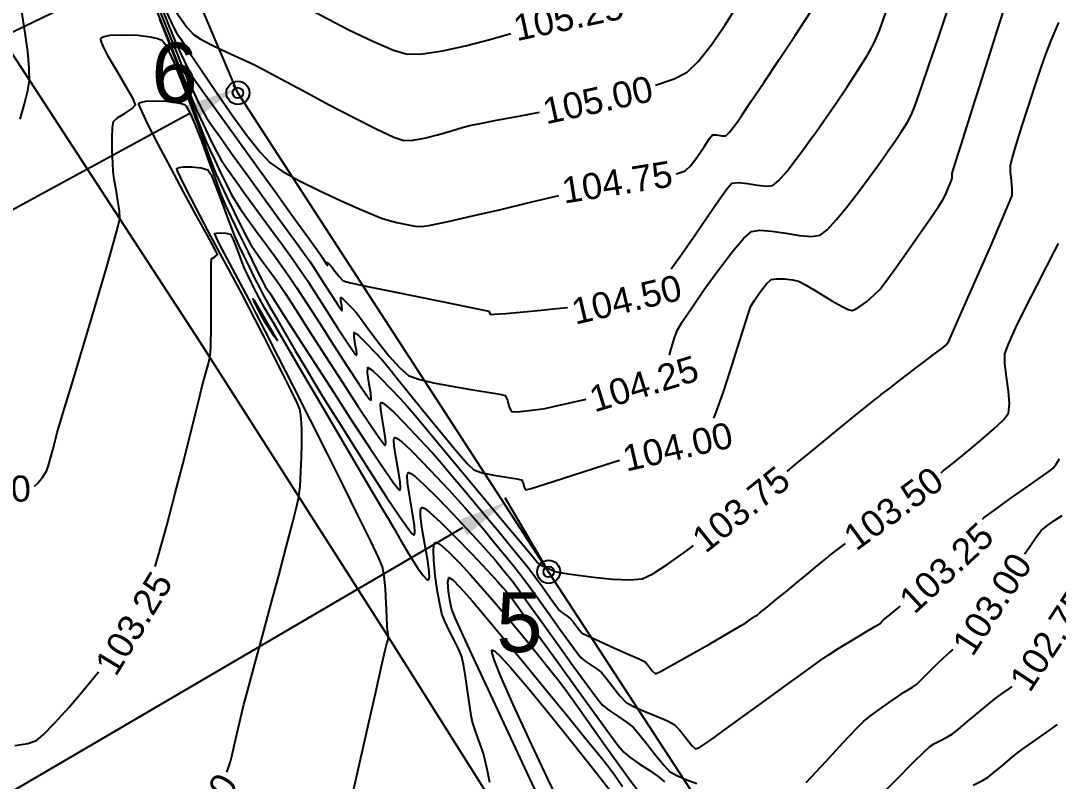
# Model space of a CAD drawing. Header units: millimetres. Extents: x 605578 to 606222, y 1311014 to 1311323.
# Drawn here: x 605677 to 605724.76, y 1311129.92 to 1311164.94 of the extents above; entities that cross this region are included whole.
import ezdxf

# ---------------------------------------------------------------- set-up
doc = ezdxf.new("R2010")
doc.units = ezdxf.units.MM
doc.header["$LTSCALE"] = 0.0254
doc.header["$MEASUREMENT"] = 0
for name, color, linetype in [('BORDE CARRETERA', 8, 'Continuous'), ('CIRCULO', 1, 'Continuous'), ('CONT-MJR', 30, 'Continuous'), ('CONT-MNR', 56, 'Continuous'), ('COTAS', 3, 'Continuous'), ('PTOS PI', 7, 'Continuous')]:
    doc.layers.add(name, color=color, linetype=linetype)
doc.styles.add('COTAS', font='arial.ttf', dxfattribs={"height": 2.8})
doc.styles.add('CURVAS DE NIVEL', font='arial.ttf', dxfattribs={"height": 1.2})
doc.styles.add('PUNTOS PI', font='arial.ttf', dxfattribs={"height": 0.08})
doc.dimstyles.new('COTAS LINDEROS', dxfattribs={"dimscale": 40, "dimtxt": 2.8, "dimasz": 0.06, "dimexe": 0.005, "dimexo": 0.005, "dimgap": 0.005, "dimtad": 2, "dimzin": 0, "dimdsep": 46, "dimtxsty": 'COTAS', "dimcen": 0.09, "dimclrd": 1, "dimclre": 1, "dimclrt": 3, "dimadec": 0, "dimazin": 0, "dimtfac": 1, "dimtofl": 0, "dimtmove": 0, "dimatfit": 3, "dimldrblk": 'ARCHTICK', "dimfxl": 1, "dimtolj": 1, "dimtzin": 0, "dimarcsym": 0})

# ---------------------------------------------------------------- blocks, each defined once
blk = doc.blocks.new('*U25')
at = {"layer": 'CONT-MJR', "elevation": 102, "flags": 128}
blk.add_lwpolyline([(605702.164, 1311128.138), (605701.251, 1311130.051), (605700.401, 1311131.858), (605699.667, 1311133.455), (605699.102, 1311134.738), (605698.807, 1311135.471), (605698.695, 1311135.813), (605698.679, 1311135.931), (605698.69, 1311135.954), (605698.718, 1311135.956), (605698.819, 1311135.899), (605699.069, 1311135.672), (605699.564, 1311135.138), (605700.386, 1311134.177), (605701.363, 1311132.986), (605702.417, 1311131.671), (605703.471, 1311130.335), (605704.449, 1311129.083)], dxfattribs=at)
blk = doc.blocks.new('*U26')
at = {"layer": 'CONT-MNR', "elevation": 102.25, "flags": 128}
blk.add_lwpolyline([(605700.777, 1311129.32), (605700.099, 1311130.772), (605699.363, 1311132.346), (605698.628, 1311133.92), (605697.95, 1311135.375), (605697.387, 1311136.59), (605696.997, 1311137.445), (605696.837, 1311137.819), (605696.763, 1311138.173), (605696.69, 1311138.651), (605696.657, 1311139.081), (605696.699, 1311139.291), (605696.888, 1311139.185), (605697.2, 1311138.875), (605697.532, 1311138.508), (605697.779, 1311138.229), (605698.03, 1311137.933), (605698.578, 1311137.274), (605699.343, 1311136.35), (605700.245, 1311135.258), (605701.201, 1311134.097), (605702.133, 1311132.962), (605702.959, 1311131.953), (605703.599, 1311131.166), (605703.971, 1311130.699), (605704.297, 1311130.257), (605704.704, 1311129.679)], dxfattribs=at)
blk = doc.blocks.new('*U27')
at = {"layer": 'CONT-MJR', "elevation": 102.5, "flags": 128}
for points in [[(605698.598, 1311129.859), (605698.488, 1311130.395), (605698.378, 1311130.866), (605698.3, 1311131.176), (605698.197, 1311131.499), (605698.047, 1311131.91), (605697.898, 1311132.32), (605697.795, 1311132.643), (605697.739, 1311132.95), (605697.66, 1311133.469), (605697.568, 1311134.1), (605697.471, 1311134.741), (605697.378, 1311135.291), (605697.298, 1311135.649), (605697.162, 1311135.985), (605696.953, 1311136.407), (605696.721, 1311136.859), (605696.516, 1311137.282), (605696.387, 1311137.619), (605696.302, 1311138.013), (605696.191, 1311138.645), (605696.083, 1311139.384), (605696.009, 1311140.096), (605695.993, 1311140.556), (605696.017, 1311140.792), (605696.053, 1311140.882), (605696.078, 1311140.904), (605696.11, 1311140.91), (605696.198, 1311140.884), (605696.385, 1311140.76), (605696.712, 1311140.47), (605697.196, 1311139.975), (605697.699, 1311139.423), (605698.153, 1311138.91), (605698.488, 1311138.534), (605698.793, 1311138.185), (605699.24, 1311137.656), (605699.777, 1311137.01), (605700.352, 1311136.31), (605700.913, 1311135.619), (605701.409, 1311135.002), (605701.787, 1311134.522), (605702.141, 1311134.045), (605702.64, 1311133.349), (605703.232, 1311132.516), (605703.864, 1311131.624), (605704.484, 1311130.754), (605705.039, 1311129.986), (605705.478, 1311129.399)], [(605720.844, 1311129.729), (605721.274, 1311129.956), (605721.535, 1311130.107), (605721.821, 1311130.328), (605722.178, 1311130.628), (605722.533, 1311130.932), (605722.813, 1311131.163), (605723.123, 1311131.387), (605723.73, 1311131.817), (605724.522, 1311132.377), (605724.732, 1311132.525)]]:
    blk.add_lwpolyline(points, dxfattribs=at)
blk = doc.blocks.new('*U28')
at = {"layer": 'CONT-MJR', "elevation": 102.5, "flags": 128}
blk.add_lwpolyline([(605688.824, 1311150.199), (605688.815, 1311150.204), (605688.774, 1311150.255), (605688.665, 1311150.412), (605688.47, 1311150.713), (605688.223, 1311151.105), (605688.074, 1311151.349), (605687.95, 1311151.589), (605687.805, 1311151.883), (605687.734, 1311152.031), (605687.706, 1311152.083), (605687.682, 1311152.131), (605687.724, 1311152.081)], close=True, dxfattribs=at)
blk = doc.blocks.new('*U29')
at = {"layer": 'CONT-MNR', "elevation": 102.75, "flags": 128}
for points in [[(605692.241, 1311129.163), (605692.628, 1311130.851), (605692.998, 1311132.486), (605693.329, 1311133.957), (605693.596, 1311135.15), (605693.776, 1311135.955), (605693.844, 1311136.26), (605693.893, 1311136.403), (605693.933, 1311136.546), (605693.908, 1311136.701), (605693.875, 1311136.864), (605693.867, 1311137.061), (605693.852, 1311137.515), (605693.825, 1311138.12), (605693.785, 1311138.77), (605693.729, 1311139.361), (605693.654, 1311139.786), (605693.484, 1311140.191), (605693.096, 1311141.007), (605692.538, 1311142.145), (605691.858, 1311143.513), (605691.101, 1311145.021), (605690.317, 1311146.576), (605689.551, 1311148.089), (605688.851, 1311149.468), (605688.264, 1311150.622), (605687.837, 1311151.46), (605687.617, 1311151.891), (605687.362, 1311152.377), (605687.008, 1311153.037), (605686.622, 1311153.757), (605686.27, 1311154.422), (605686.058, 1311154.838), (605685.961, 1311155.044), (605685.935, 1311155.117), (605685.935, 1311155.132), (605685.95, 1311155.144), (605686.016, 1311155.162), (605686.176, 1311155.173), (605686.431, 1311155.159), (605686.658, 1311155.102), (605686.783, 1311154.868), (605686.962, 1311154.405), (605687.146, 1311153.898), (605687.288, 1311153.532), (605687.431, 1311153.226), (605687.62, 1311152.835), (605687.814, 1311152.445), (605687.969, 1311152.146), (605688.164, 1311151.806), (605688.611, 1311151.037), (605689.249, 1311149.944), (605690.017, 1311148.631), (605690.852, 1311147.204), (605691.695, 1311145.767), (605692.483, 1311144.424), (605693.156, 1311143.281), (605693.652, 1311142.442), (605693.911, 1311142.011), (605694.169, 1311141.575), (605694.515, 1311140.977), (605694.898, 1311140.329), (605695.268, 1311139.74), (605695.521, 1311139.387), (605695.67, 1311139.229), (605695.743, 1311139.187), (605695.77, 1311139.188), (605695.791, 1311139.206), (605695.813, 1311139.298), (605695.805, 1311139.554), (605695.736, 1311140.059), (605695.601, 1311140.835), (605695.469, 1311141.613), (605695.407, 1311142.127), (605695.405, 1311142.393), (605695.433, 1311142.493), (605695.457, 1311142.516), (605695.488, 1311142.518), (605695.593, 1311142.47), (605695.84, 1311142.283), (605696.303, 1311141.863), (605697.016, 1311141.157), (605697.773, 1311140.371), (605698.463, 1311139.636), (605698.975, 1311139.082), (605699.198, 1311138.838), (605699.326, 1311138.689), (605699.48, 1311138.5), (605699.603, 1311138.346), (605699.791, 1311138.085), (605700.247, 1311137.446), (605700.899, 1311136.536), (605701.672, 1311135.458), (605702.492, 1311134.319), (605703.285, 1311133.223), (605703.977, 1311132.276), (605704.494, 1311131.583), (605704.763, 1311131.249), (605705.061, 1311131.004), (605705.473, 1311130.718), (605705.924, 1311130.42), (605706.339, 1311130.136), (605706.643, 1311129.896)], [(605716.454, 1311129.132), (605717.328, 1311130.009), (605718.074, 1311130.757), (605718.61, 1311131.289), (605718.854, 1311131.52), (605719.073, 1311131.655), (605719.368, 1311131.811), (605719.665, 1311131.965), (605719.889, 1311132.095), (605720.155, 1311132.304), (605720.608, 1311132.679), (605721.122, 1311133.109), (605721.57, 1311133.484), (605721.823, 1311133.693), (605722.018, 1311133.834), (605722.274, 1311134.013), (605722.525, 1311134.19), (605722.636, 1311134.274)]]:
    blk.add_lwpolyline(points, dxfattribs=at)
at = {"layer": 'CONT-MNR', "color": 2, "insert": (605724.368, 1311136.419, 102.75), "char_height": 1.2, "attachment_point": 5, "rotation": 56.6043, "style": 'CURVAS DE NIVEL'}
blk.add_mtext('{102.75}', dxfattribs=at)
blk = doc.blocks.new('*U31')
at = {"layer": 'CONT-MJR', "elevation": 103, "flags": 128}
for points in [[(605723.221, 1311140.371), (605723.264, 1311140.437), (605723.721, 1311141.117), (605723.975, 1311141.461), (605724.222, 1311141.665), (605724.567, 1311141.901), (605724.945, 1311142.147)], [(605686.484, 1311130.331), (605686.546, 1311130.508), (605686.648, 1311130.82), (605686.727, 1311131.128), (605686.838, 1311131.605), (605686.962, 1311132.152), (605687.079, 1311132.672), (605687.172, 1311133.065), (605687.273, 1311133.448), (605687.485, 1311134.233), (605687.778, 1311135.319), (605688.126, 1311136.608), (605688.5, 1311138), (605688.874, 1311139.394), (605689.219, 1311140.693), (605689.508, 1311141.795), (605689.713, 1311142.601), (605689.806, 1311143.012), (605689.857, 1311143.501), (605689.896, 1311144.157), (605689.924, 1311144.844), (605689.94, 1311145.424), (605689.944, 1311145.762), (605689.937, 1311146.045), (605689.922, 1311146.409), (605689.893, 1311146.771), (605689.847, 1311147.045), (605689.721, 1311147.336), (605689.441, 1311147.914), (605689.058, 1311148.683), (605688.622, 1311149.547), (605688.183, 1311150.41), (605687.792, 1311151.177), (605687.5, 1311151.751), (605687.202, 1311152.318), (605686.747, 1311153.168), (605686.197, 1311154.192), (605685.613, 1311155.282), (605685.058, 1311156.329), (605684.595, 1311157.225), (605684.331, 1311157.761), (605684.216, 1311158.021), (605684.187, 1311158.113), (605684.187, 1311158.133), (605684.208, 1311158.151), (605684.289, 1311158.181), (605684.492, 1311158.208), (605684.85, 1311158.211), (605685.309, 1311158.166), (605685.611, 1311158.073), (605685.759, 1311157.834), (605685.968, 1311157.341), (605686.21, 1311156.702), (605686.457, 1311156.024), (605686.68, 1311155.415), (605686.852, 1311154.983), (605687.025, 1311154.608), (605687.251, 1311154.133), (605687.506, 1311153.609), (605687.765, 1311153.088), (605688.002, 1311152.618), (605688.193, 1311152.253), (605688.409, 1311151.865), (605688.754, 1311151.264), (605689.183, 1311150.524), (605689.653, 1311149.722), (605690.119, 1311148.933), (605690.537, 1311148.233), (605690.863, 1311147.699), (605691.214, 1311147.133), (605691.757, 1311146.262), (605692.422, 1311145.204), (605693.138, 1311144.077), (605693.835, 1311143), (605694.442, 1311142.091), (605694.816, 1311141.566), (605695.008, 1311141.329), (605695.085, 1311141.26), (605695.107, 1311141.256), (605695.127, 1311141.277), (605695.145, 1311141.386), (605695.123, 1311141.688), (605695.033, 1311142.266), (605694.889, 1311143.089), (605694.804, 1311143.674), (605694.788, 1311143.985), (605694.812, 1311144.103), (605694.836, 1311144.128), (605694.863, 1311144.13), (605694.953, 1311144.089), (605695.168, 1311143.928), (605695.571, 1311143.564), (605696.198, 1311142.946), (605696.875, 1311142.247), (605697.511, 1311141.573), (605698.014, 1311141.032), (605698.292, 1311140.731), (605698.524, 1311140.468), (605698.817, 1311140.124), (605699.127, 1311139.751), (605699.412, 1311139.402), (605699.631, 1311139.127), (605699.88, 1311138.788), (605700.361, 1311138.119), (605700.997, 1311137.233), (605701.71, 1311136.239), (605702.422, 1311135.25), (605703.056, 1311134.377), (605703.534, 1311133.731), (605703.778, 1311133.423), (605704.073, 1311133.188), (605704.48, 1311132.913), (605704.889, 1311132.639), (605705.19, 1311132.407), (605705.445, 1311132.116), (605705.819, 1311131.641), (605706.235, 1311131.107), (605706.613, 1311130.641), (605706.872, 1311130.368), (605707.205, 1311130.185), (605707.671, 1311129.989), (605708.121, 1311129.805)], [(605713.164, 1311129.864), (605714.063, 1311130.829), (605714.868, 1311131.695), (605715.479, 1311132.347), (605715.799, 1311132.672), (605716.123, 1311132.927), (605716.571, 1311133.254), (605717.04, 1311133.587), (605717.429, 1311133.857), (605717.633, 1311133.996), (605717.819, 1311134.109), (605718.052, 1311134.245), (605718.233, 1311134.364), (605718.442, 1311134.564), (605718.802, 1311134.932), (605719.193, 1311135.329), (605719.491, 1311135.62), (605719.78, 1311135.86), (605719.93, 1311135.978)]]:
    blk.add_lwpolyline(points, dxfattribs=at)
at = {"layer": 'CONT-MJR', "color": 2, "char_height": 1.2, "attachment_point": 5, "style": 'CURVAS DE NIVEL'}
for insert, rotation in [((605721.724, 1311138.078, 103), 56.8914), ((605685.191, 1311127.909, 103), 57.8285)]:
    blk.add_mtext('{103.00}', dxfattribs=dict(at, insert=insert, rotation=rotation))
blk = doc.blocks.new('*U32')
at = {"layer": 'CONT-MNR', "elevation": 103.25, "flags": 128}
for points in [[(605721.274, 1311141.991), (605721.359, 1311142.062), (605721.885, 1311142.452), (605722.543, 1311142.922), (605723.235, 1311143.409), (605723.863, 1311143.848), (605724.33, 1311144.178), (605724.538, 1311144.336), (605724.672, 1311144.516), (605724.82, 1311144.757)], [(605683.182, 1311139.805), (605683.335, 1311140.323), (605683.714, 1311141.694), (605684.094, 1311143.126), (605684.455, 1311144.525), (605684.776, 1311145.798), (605685.038, 1311146.851), (605685.22, 1311147.592), (605685.304, 1311147.926), (605685.399, 1311148.271), (605685.524, 1311148.719), (605685.638, 1311149.149), (605685.703, 1311149.436), (605685.726, 1311149.67), (605685.741, 1311149.972), (605685.751, 1311150.275), (605685.757, 1311150.51), (605685.759, 1311150.845), (605685.76, 1311151.499), (605685.761, 1311152.305), (605685.764, 1311153.096), (605685.77, 1311153.706), (605685.782, 1311153.966), (605685.924, 1311154.071), (605686.053, 1311154.172), (605685.929, 1311154.419), (605685.588, 1311155.05), (605685.094, 1311155.957), (605684.51, 1311157.032), (605683.899, 1311158.167), (605683.323, 1311159.252), (605682.846, 1311160.181), (605682.578, 1311160.738), (605682.464, 1311161.011), (605682.437, 1311161.111), (605682.44, 1311161.134), (605682.463, 1311161.156), (605682.548, 1311161.194), (605682.759, 1311161.234), (605683.15, 1311161.254), (605683.713, 1311161.232), (605684.138, 1311161.179), (605684.395, 1311161.12), (605684.519, 1311161.072), (605684.565, 1311161.045), (605684.594, 1311161.017), (605684.665, 1311160.917), (605684.796, 1311160.666), (605685.008, 1311160.178), (605685.311, 1311159.399), (605685.632, 1311158.53), (605685.942, 1311157.676), (605686.213, 1311156.942), (605686.417, 1311156.433), (605686.68, 1311155.869), (605687.05, 1311155.105), (605687.459, 1311154.275), (605687.841, 1311153.51), (605688.127, 1311152.94), (605688.251, 1311152.698), (605688.354, 1311152.551), (605688.461, 1311152.406), (605688.635, 1311152.134), (605689.084, 1311151.43), (605689.74, 1311150.403), (605690.535, 1311149.162), (605691.403, 1311147.816), (605692.274, 1311146.474), (605693.081, 1311145.245), (605693.757, 1311144.238), (605694.158, 1311143.664), (605694.353, 1311143.407), (605694.426, 1311143.33), (605694.443, 1311143.323), (605694.46, 1311143.341), (605694.476, 1311143.433), (605694.457, 1311143.688), (605694.381, 1311144.173), (605694.259, 1311144.866), (605694.188, 1311145.358), (605694.175, 1311145.62), (605694.195, 1311145.719), (605694.215, 1311145.741), (605694.242, 1311145.742), (605694.329, 1311145.702), (605694.536, 1311145.544), (605694.923, 1311145.19), (605695.515, 1311144.596), (605696.142, 1311143.94), (605696.709, 1311143.331), (605697.123, 1311142.882), (605697.444, 1311142.522), (605697.857, 1311142.042), (605698.326, 1311141.486), (605698.813, 1311140.901), (605699.282, 1311140.33), (605699.696, 1311139.819), (605700.018, 1311139.413), (605700.357, 1311138.962), (605700.806, 1311138.343), (605701.312, 1311137.636), (605701.819, 1311136.926), (605702.271, 1311136.295), (605702.614, 1311135.825), (605702.792, 1311135.598), (605702.99, 1311135.441), (605703.262, 1311135.256), (605703.536, 1311135.073), (605703.737, 1311134.918), (605703.949, 1311134.664), (605704.256, 1311134.258), (605704.585, 1311133.842), (605704.862, 1311133.555), (605705.184, 1311133.378), (605705.697, 1311133.151), (605706.27, 1311132.911), (605706.773, 1311132.694), (605707.074, 1311132.535), (605707.323, 1311132.281), (605707.625, 1311131.908), (605707.9, 1311131.568), (605708.067, 1311131.412), (605708.246, 1311131.472), (605708.48, 1311131.621), (605708.666, 1311131.749), (605708.918, 1311131.93), (605709.508, 1311132.357), (605710.328, 1311132.953), (605711.274, 1311133.639), (605712.237, 1311134.338), (605713.112, 1311134.971), (605713.793, 1311135.459), (605714.172, 1311135.726), (605714.616, 1311136.008), (605715.227, 1311136.382), (605715.855, 1311136.762), (605716.349, 1311137.059), (605716.559, 1311137.187), (605716.642, 1311137.269), (605716.724, 1311137.353), (605716.937, 1311137.524), (605717.455, 1311137.941), (605717.504, 1311137.981)], [(605676.729, 1311131.568), (605677.314, 1311131.661), (605677.726, 1311131.792), (605678.034, 1311132.05), (605678.554, 1311132.589), (605679.22, 1311133.333), (605679.965, 1311134.208), (605680.578, 1311134.961)]]:
    blk.add_lwpolyline(points, dxfattribs=at)
at = {"layer": 'CONT-MNR', "color": 2, "char_height": 1.2, "attachment_point": 5, "style": 'CURVAS DE NIVEL'}
for insert, rotation in [((605719.614, 1311139.743, 103.25), 42.8586), ((605682.202, 1311137.186, 103.25), 58.6019)]:
    blk.add_mtext('{103.25}', dxfattribs=dict(at, insert=insert, rotation=rotation))
blk = doc.blocks.new('*U33')
at = {"layer": 'CONT-MJR', "elevation": 103.5, "flags": 128}
for points in [[(605719.367, 1311144.123), (605719.473, 1311144.207), (605719.929, 1311144.569), (605720.527, 1311145.051), (605721.173, 1311145.588), (605721.775, 1311146.114), (605722.24, 1311146.565), (605722.475, 1311146.873), (605722.527, 1311147.295), (605722.473, 1311147.886), (605722.376, 1311148.538), (605722.299, 1311149.146), (605722.305, 1311149.603), (605722.47, 1311150.049), (605722.818, 1311150.806), (605723.278, 1311151.745), (605723.775, 1311152.732), (605724.239, 1311153.637), (605724.594, 1311154.33), (605724.77, 1311154.679)], [(605677.634, 1311143.497), (605677.772, 1311143.621), (605678.013, 1311143.929), (605678.181, 1311144.194), (605678.26, 1311144.415), (605678.366, 1311144.789), (605678.482, 1311145.231), (605678.592, 1311145.654), (605678.677, 1311145.972), (605678.784, 1311146.33), (605679.016, 1311147.101), (605679.341, 1311148.182), (605679.728, 1311149.469), (605680.145, 1311150.862), (605680.559, 1311152.257), (605680.939, 1311153.553), (605681.253, 1311154.645), (605681.469, 1311155.433), (605681.555, 1311155.814), (605681.54, 1311156.177), (605681.472, 1311156.646), (605681.382, 1311157.153), (605681.299, 1311157.625), (605681.252, 1311157.992), (605681.23, 1311158.397), (605681.211, 1311158.948), (605681.204, 1311159.527), (605681.22, 1311160.017), (605681.269, 1311160.297), (605681.469, 1311160.483), (605681.802, 1311160.687), (605682.122, 1311160.889), (605682.285, 1311161.066), (605682.172, 1311161.348), (605681.856, 1311161.896), (605681.444, 1311162.58), (605681.041, 1311163.268), (605680.798, 1311163.734), (605680.698, 1311163.99), (605680.682, 1311164.1), (605680.693, 1311164.134), (605680.723, 1311164.165), (605680.836, 1311164.215), (605681.117, 1311164.268), (605681.636, 1311164.295), (605682.386, 1311164.266), (605682.951, 1311164.195), (605683.292, 1311164.116), (605683.458, 1311164.052), (605683.518, 1311164.016), (605683.553, 1311163.985), (605683.635, 1311163.871), (605683.789, 1311163.587), (605684.039, 1311163.033), (605684.401, 1311162.135), (605684.789, 1311161.11), (605685.172, 1311160.065), (605685.519, 1311159.108), (605685.799, 1311158.345), (605685.981, 1311157.884), (605686.193, 1311157.421), (605686.479, 1311156.817), (605686.799, 1311156.156), (605687.114, 1311155.519), (605687.384, 1311154.988), (605687.571, 1311154.646), (605687.785, 1311154.322), (605688.077, 1311153.915), (605688.398, 1311153.482), (605688.697, 1311153.079), (605688.924, 1311152.762), (605689.163, 1311152.396), (605689.638, 1311151.655), (605690.281, 1311150.652), (605691.022, 1311149.497), (605691.792, 1311148.305), (605692.522, 1311147.185), (605693.142, 1311146.252), (605693.514, 1311145.715), (605693.696, 1311145.471), (605693.763, 1311145.398), (605693.779, 1311145.391), (605693.793, 1311145.406), (605693.806, 1311145.48), (605693.791, 1311145.687), (605693.729, 1311146.081), (605693.63, 1311146.643), (605693.572, 1311147.042), (605693.562, 1311147.255), (605693.578, 1311147.335), (605693.595, 1311147.353), (605693.616, 1311147.354), (605693.687, 1311147.321), (605693.855, 1311147.193), (605694.169, 1311146.906), (605694.649, 1311146.424), (605695.158, 1311145.891), (605695.618, 1311145.397), (605695.955, 1311145.033), (605696.275, 1311144.666), (605696.814, 1311144.03), (605697.496, 1311143.218), (605698.245, 1311142.32), (605698.986, 1311141.428), (605699.644, 1311140.633), (605700.142, 1311140.026), (605700.406, 1311139.699), (605700.668, 1311139.348), (605701.013, 1311138.867), (605701.368, 1311138.37), (605701.658, 1311137.968), (605701.807, 1311137.773), (605701.95, 1311137.663), (605702.139, 1311137.538), (605702.284, 1311137.43), (605702.439, 1311137.238), (605702.658, 1311136.952), (605702.852, 1311136.741), (605703.111, 1311136.608), (605703.641, 1311136.364), (605704.307, 1311136.066), (605704.97, 1311135.77), (605705.494, 1311135.533), (605705.741, 1311135.41), (605705.894, 1311135.232), (605706.069, 1311134.997), (605706.219, 1311134.869), (605706.484, 1311134.99), (605707.085, 1311135.317), (605707.885, 1311135.769), (605708.749, 1311136.265), (605709.543, 1311136.726), (605710.132, 1311137.07), (605710.38, 1311137.216), (605710.565, 1311137.347), (605710.711, 1311137.455), (605710.805, 1311137.512), (605710.898, 1311137.57), (605711.041, 1311137.685), (605711.371, 1311137.953), (605711.79, 1311138.295), (605712.199, 1311138.629), (605712.497, 1311138.873), (605712.79, 1311139.114), (605713.186, 1311139.441), (605713.592, 1311139.778), (605713.919, 1311140.048), (605714.074, 1311140.176), (605714.217, 1311140.295), (605714.361, 1311140.411), (605714.598, 1311140.586), (605714.969, 1311140.858)]]:
    blk.add_lwpolyline(points, dxfattribs=at)
at = {"layer": 'CONT-MJR', "color": 2, "char_height": 1.2, "attachment_point": 5, "style": 'CURVAS DE NIVEL'}
for insert, rotation in [((605717.178, 1311142.477, 103.5), 36.2347), ((605674.903, 1311143.27, 103.5), 3.1249)]:
    blk.add_mtext('{103.50}', dxfattribs=dict(at, insert=insert, rotation=rotation))
blk = doc.blocks.new('*U35')
at = {"layer": 'CONT-MNR', "elevation": 103.75, "flags": 128}
for points in [[(605712.276, 1311144.184), (605712.638, 1311144.481), (605713.618, 1311145.283), (605714.591, 1311146.08), (605715.437, 1311146.774), (605716.037, 1311147.265), (605716.27, 1311147.456), (605716.364, 1311147.525), (605716.458, 1311147.593), (605716.619, 1311147.718), (605716.991, 1311148.007), (605717.455, 1311148.367), (605717.894, 1311148.707), (605718.19, 1311148.936), (605718.538, 1311149.198), (605719.001, 1311149.545), (605719.41, 1311149.851), (605719.593, 1311149.99), (605719.65, 1311150.068), (605719.704, 1311150.148), (605719.831, 1311150.432), (605720.16, 1311151.17), (605720.623, 1311152.214), (605721.154, 1311153.418), (605721.688, 1311154.635), (605722.157, 1311155.717), (605722.495, 1311156.519), (605722.636, 1311156.892), (605722.642, 1311157.19), (605722.607, 1311157.582), (605722.568, 1311157.975), (605722.566, 1311158.276), (605722.647, 1311158.596), (605722.834, 1311159.228), (605723.093, 1311160.067), (605723.392, 1311161.009), (605723.698, 1311161.948), (605723.978, 1311162.78), (605724.198, 1311163.4), (605724.442, 1311164.02), (605724.788, 1311164.854)], [(605676.962, 1311160.408), (605677.17, 1311161.115), (605677.325, 1311161.726), (605677.4, 1311162.185), (605677.39, 1311162.754), (605677.315, 1311163.526), (605677.2, 1311164.372), (605677.069, 1311165.162), (605676.948, 1311165.768)], [(605683.387, 1311165.014), (605683.829, 1311163.882), (605684.283, 1311162.687), (605684.715, 1311161.53), (605685.093, 1311160.517), (605685.38, 1311159.75), (605685.545, 1311159.334), (605685.716, 1311158.957), (605685.939, 1311158.478), (605686.191, 1311157.949), (605686.449, 1311157.424), (605686.69, 1311156.955), (605686.891, 1311156.594), (605687.11, 1311156.26), (605687.444, 1311155.788), (605687.85, 1311155.229), (605688.288, 1311154.633), (605688.718, 1311154.049), (605689.098, 1311153.527), (605689.388, 1311153.119), (605689.698, 1311152.65), (605690.182, 1311151.899), (605690.775, 1311150.974), (605691.412, 1311149.981), (605692.03, 1311149.026), (605692.562, 1311148.217), (605692.884, 1311147.745), (605693.043, 1311147.53), (605693.102, 1311147.465), (605693.116, 1311147.459), (605693.129, 1311147.475), (605693.136, 1311147.56), (605693.11, 1311147.79), (605693.039, 1311148.204), (605692.958, 1311148.71), (605692.974, 1311148.965), (605693.174, 1311148.843), (605693.556, 1311148.483), (605694.019, 1311148.007), (605694.463, 1311147.534), (605694.786, 1311147.184), (605695.093, 1311146.828), (605695.698, 1311146.108), (605696.513, 1311145.134), (605697.448, 1311144.012), (605698.414, 1311142.851), (605699.321, 1311141.76), (605700.079, 1311140.847), (605700.6, 1311140.219), (605700.794, 1311139.985), (605700.831, 1311139.941), (605700.993, 1311139.856), (605701.326, 1311139.691), (605701.607, 1311139.575), (605701.91, 1311139.518), (605702.544, 1311139.418), (605703.37, 1311139.307), (605704.248, 1311139.219), (605705.039, 1311139.186), (605705.604, 1311139.24), (605706.096, 1311139.475), (605706.811, 1311139.932), (605707.644, 1311140.52), (605707.977, 1311140.768)]]:
    blk.add_lwpolyline(points, dxfattribs=at)
at = {"layer": 'CONT-MNR', "color": 2, "insert": (605710.156, 1311142.439, 103.75), "char_height": 1.2, "attachment_point": 5, "rotation": 38.6222, "style": 'CURVAS DE NIVEL'}
blk.add_mtext('{103.75}', dxfattribs=at)
blk = doc.blocks.new('*U37')
at = {"layer": 'CONT-MJR', "elevation": 104, "flags": 128}
for points in [[(605708.912, 1311146.643), (605709.004, 1311146.869), (605709.335, 1311147.803), (605709.677, 1311148.844), (605710.003, 1311149.877), (605710.286, 1311150.789), (605710.5, 1311151.464), (605710.617, 1311151.789), (605710.797, 1311152.091), (605711.055, 1311152.475), (605711.325, 1311152.822), (605711.541, 1311153.016), (605711.795, 1311153.059), (605712.156, 1311153.047), (605712.524, 1311153.001), (605712.8, 1311152.944), (605713.129, 1311152.773), (605713.697, 1311152.432), (605714.347, 1311152.043), (605714.821, 1311151.777), (605715.098, 1311151.646), (605715.227, 1311151.605), (605715.27, 1311151.601), (605715.318, 1311151.61), (605715.431, 1311151.653), (605715.633, 1311151.772), (605715.933, 1311151.998), (605716.293, 1311152.313), (605716.555, 1311152.568), (605716.787, 1311152.865), (605717.215, 1311153.458), (605717.76, 1311154.227), (605718.337, 1311155.054), (605718.866, 1311155.819), (605719.264, 1311156.402), (605719.449, 1311156.683), (605719.567, 1311156.926), (605719.711, 1311157.257), (605719.834, 1311157.553), (605719.888, 1311157.692), (605719.883, 1311157.796), (605719.877, 1311157.899), (605719.956, 1311158.156), (605720.168, 1311158.831), (605720.476, 1311159.811), (605720.846, 1311160.983), (605721.242, 1311162.234), (605721.628, 1311163.451), (605721.971, 1311164.52), (605722.233, 1311165.328)], [(605683.065, 1311165.855), (605683.607, 1311164.501), (605684.133, 1311163.191), (605684.592, 1311162.051), (605684.934, 1311161.207), (605685.109, 1311160.785), (605685.283, 1311160.403), (605685.513, 1311159.913), (605685.765, 1311159.39), (605686.009, 1311158.908), (605686.211, 1311158.542), (605686.425, 1311158.223), (605686.816, 1311157.672), (605687.331, 1311156.958), (605687.914, 1311156.155), (605688.513, 1311155.334), (605689.071, 1311154.565), (605689.535, 1311153.922), (605689.851, 1311153.476), (605690.178, 1311152.983), (605690.613, 1311152.31), (605691.1, 1311151.55), (605691.583, 1311150.797), (605692.007, 1311150.146), (605692.265, 1311149.762), (605692.393, 1311149.585), (605692.441, 1311149.532), (605692.452, 1311149.527), (605692.461, 1311149.538), (605692.466, 1311149.597), (605692.448, 1311149.758), (605692.398, 1311150.047), (605692.342, 1311150.4), (605692.353, 1311150.578), (605692.55, 1311150.442), (605692.918, 1311150.08), (605693.32, 1311149.657), (605693.617, 1311149.335), (605693.859, 1311149.043), (605694.335, 1311148.453), (605694.969, 1311147.664), (605695.685, 1311146.778), (605696.408, 1311145.893), (605697.061, 1311145.111), (605697.569, 1311144.532), (605697.857, 1311144.256), (605698.234, 1311144.121), (605698.785, 1311144.008), (605699.368, 1311143.916), (605699.839, 1311143.846), (605700.058, 1311143.798), (605700.122, 1311143.658), (605700.176, 1311143.457), (605700.239, 1311143.335), (605700.496, 1311143.399), (605701.119, 1311143.591), (605701.978, 1311143.866), (605702.942, 1311144.178), (605703.881, 1311144.483), (605704.57, 1311144.705)]]:
    blk.add_lwpolyline(points, dxfattribs=at)
at = {"layer": 'CONT-MJR', "color": 2, "insert": (605707.24, 1311145.318, 104), "char_height": 1.2, "attachment_point": 5, "rotation": 12.8757, "style": 'CURVAS DE NIVEL'}
blk.add_mtext('{104.00}', dxfattribs=at)
blk = doc.blocks.new('*U40')
at = {"layer": 'CONT-MNR', "elevation": 104.25, "flags": 128}
for points in [[(605706.871, 1311149.54), (605706.95, 1311149.828), (605707.09, 1311150.337), (605707.233, 1311150.71), (605707.469, 1311151.09), (605707.917, 1311151.76), (605708.5, 1311152.6), (605709.141, 1311153.489), (605709.762, 1311154.305), (605710.288, 1311154.928), (605710.641, 1311155.237), (605711.03, 1311155.296), (605711.581, 1311155.249), (605712.215, 1311155.149), (605712.849, 1311155.048), (605713.403, 1311154.999), (605713.797, 1311155.055), (605714.119, 1311155.306), (605714.561, 1311155.785), (605715.068, 1311156.405), (605715.585, 1311157.08), (605716.061, 1311157.723), (605716.44, 1311158.246), (605716.669, 1311158.563), (605716.907, 1311158.893), (605717.207, 1311159.323), (605717.521, 1311159.79), (605717.801, 1311160.231), (605717.999, 1311160.583), (605718.165, 1311161.007), (605718.457, 1311161.83), (605718.829, 1311162.914), (605719.238, 1311164.121), (605719.638, 1311165.312), (605719.985, 1311166.351), (605720.233, 1311167.098), (605720.339, 1311167.417), (605720.417, 1311167.663), (605720.512, 1311167.961), (605720.563, 1311168.122), (605720.604, 1311168.22), (605720.648, 1311168.317), (605720.821, 1311168.583), (605721.245, 1311169.229), (605721.794, 1311170.068), (605722.345, 1311170.912), (605722.773, 1311171.572), (605722.954, 1311171.86), (605723, 1311172.056), (605723.024, 1311172.256), (605722.994, 1311172.541), (605722.915, 1311173.22), (605722.805, 1311174.143), (605722.685, 1311175.158), (605722.573, 1311176.115), (605722.489, 1311176.863), (605722.452, 1311177.25), (605722.461, 1311177.648), (605722.49, 1311178.174), (605722.513, 1311178.653), (605722.499, 1311178.91), (605722.341, 1311179.067), (605722.104, 1311179.234), (605721.979, 1311179.315), (605721.933, 1311179.347), (605721.887, 1311179.378), (605721.685, 1311179.418), (605721.195, 1311179.515), (605720.575, 1311179.637), (605719.984, 1311179.752), (605719.581, 1311179.827), (605719.228, 1311179.883), (605718.752, 1311179.951), (605718.26, 1311180.023), (605717.86, 1311180.089), (605717.657, 1311180.141), (605717.516, 1311180.29), (605717.365, 1311180.508), (605717.271, 1311180.65)], [(605679.68, 1311173.261), (605679.711, 1311173.259), (605679.806, 1311173.253), (605680.014, 1311173.239), (605680.375, 1311173.215), (605680.873, 1311173.181), (605681.308, 1311173.148), (605681.561, 1311173.121), (605681.835, 1311173.05), (605682.172, 1311172.946), (605682.444, 1311172.867), (605682.74, 1311172.804), (605683.199, 1311172.714), (605683.622, 1311172.63), (605683.811, 1311172.589), (605683.801, 1311172.505), (605683.783, 1311172.424), (605683.757, 1311172.374), (605683.731, 1311172.324), (605683.771, 1311172.145), (605683.865, 1311171.719), (605683.971, 1311171.202), (605684.036, 1311170.825), (605684.059, 1311170.615), (605684.057, 1311170.529), (605684.05, 1311170.505), (605684.028, 1311170.479), (605683.949, 1311170.429), (605683.767, 1311170.36), (605683.48, 1311170.277), (605683.197, 1311170.18), (605682.954, 1311170.022), (605682.586, 1311169.761), (605682.241, 1311169.499), (605682.068, 1311169.34), (605682.033, 1311169.179), (605682.028, 1311168.961), (605682.043, 1311168.786), (605682.154, 1311168.487), (605682.437, 1311167.768), (605682.838, 1311166.766), (605683.3, 1311165.614), (605683.769, 1311164.45), (605684.191, 1311163.409), (605684.511, 1311162.625), (605684.674, 1311162.236), (605684.809, 1311161.938), (605684.988, 1311161.557), (605685.184, 1311161.15), (605685.374, 1311160.775), (605685.531, 1311160.489), (605685.742, 1311160.18), (605686.185, 1311159.557), (605686.794, 1311158.708), (605687.506, 1311157.723), (605688.254, 1311156.689), (605688.973, 1311155.694), (605689.6, 1311154.828), (605690.069, 1311154.178), (605690.314, 1311153.832), (605690.593, 1311153.41), (605690.966, 1311152.829), (605691.348, 1311152.234), (605691.6, 1311151.849), (605691.73, 1311151.66), (605691.778, 1311151.601), (605691.788, 1311151.594), (605691.794, 1311151.604), (605691.794, 1311151.66), (605691.773, 1311151.804), (605691.734, 1311152.029), (605691.732, 1311152.19), (605691.844, 1311152.113), (605692.052, 1311151.908), (605692.28, 1311151.668), (605692.449, 1311151.486), (605692.632, 1311151.244), (605692.989, 1311150.756), (605693.454, 1311150.136), (605693.962, 1311149.497), (605694.45, 1311148.949), (605694.851, 1311148.607), (605695.304, 1311148.434), (605696.007, 1311148.264), (605696.848, 1311148.105), (605697.711, 1311147.961), (605698.484, 1311147.839), (605699.051, 1311147.744), (605699.299, 1311147.683), (605699.399, 1311147.464), (605699.485, 1311147.149), (605699.586, 1311146.948), (605699.832, 1311146.93), (605700.281, 1311146.966), (605700.772, 1311147.028), (605701.142, 1311147.085), (605701.525, 1311147.166), (605702.284, 1311147.338), (605703.031, 1311147.515)]]:
    blk.add_lwpolyline(points, dxfattribs=at)
at = {"layer": 'CONT-MNR', "color": 2, "insert": (605705.688, 1311148.214, 104.25), "char_height": 1.2, "attachment_point": 5, "rotation": 17.1258, "style": 'CURVAS DE NIVEL'}
blk.add_mtext('{104.25}', dxfattribs=at)
blk = doc.blocks.new('*U43')
at = {"layer": 'CONT-MJR', "elevation": 104.5, "flags": 128}
for points in [[(605706.941, 1311153.519), (605707.447, 1311154.212), (605708.048, 1311155.084), (605708.625, 1311155.938), (605709.13, 1311156.681), (605709.517, 1311157.219), (605709.741, 1311157.458), (605710.034, 1311157.492), (605710.452, 1311157.443), (605710.914, 1311157.367), (605711.334, 1311157.317), (605711.63, 1311157.349), (605711.907, 1311157.578), (605712.281, 1311158.013), (605712.689, 1311158.544), (605713.067, 1311159.059), (605713.35, 1311159.449), (605713.6, 1311159.797), (605714.004, 1311160.372), (605714.503, 1311161.096), (605715.041, 1311161.891), (605715.558, 1311162.679), (605715.995, 1311163.381), (605716.295, 1311163.92), (605716.533, 1311164.489), (605716.808, 1311165.267), (605717.098, 1311166.153), (605717.379, 1311167.043), (605717.629, 1311167.838), (605717.824, 1311168.435), (605717.942, 1311168.732), (605718.145, 1311168.967), (605718.444, 1311169.246), (605718.75, 1311169.522), (605718.971, 1311169.749), (605719.154, 1311170.014), (605719.46, 1311170.492), (605719.826, 1311171.075), (605720.186, 1311171.66), (605720.477, 1311172.14), (605720.635, 1311172.411), (605720.769, 1311172.672), (605720.933, 1311173.012), (605721.083, 1311173.357), (605721.175, 1311173.63), (605721.228, 1311173.961), (605721.29, 1311174.52), (605721.333, 1311175.169), (605721.328, 1311175.77), (605721.247, 1311176.184), (605720.956, 1311176.512), (605720.394, 1311176.979), (605719.699, 1311177.502), (605719.014, 1311177.993), (605718.476, 1311178.367), (605718.227, 1311178.539), (605718.067, 1311178.658), (605717.865, 1311178.802), (605717.696, 1311178.901), (605717.463, 1311178.959), (605717.057, 1311179.037), (605716.628, 1311179.114), (605716.326, 1311179.168), (605716.064, 1311179.201), (605715.723, 1311179.239), (605715.398, 1311179.288), (605715.183, 1311179.354), (605714.97, 1311179.58), (605714.741, 1311179.909), (605714.599, 1311180.123)], [(605684.788, 1311174.331), (605684.828, 1311174.324), (605684.955, 1311174.3), (605685.238, 1311174.25), (605685.728, 1311174.162), (605686.39, 1311174.038), (605686.845, 1311173.945), (605687.081, 1311173.886), (605687.166, 1311173.856), (605687.183, 1311173.844), (605687.193, 1311173.822), (605687.198, 1311173.751), (605687.18, 1311173.6), (605687.13, 1311173.376), (605687.074, 1311173.182), (605687.009, 1311173.057), (605686.919, 1311172.906), (605686.865, 1311172.781), (605686.91, 1311172.566), (605687.015, 1311172.172), (605687.101, 1311171.757), (605687.092, 1311171.486), (605686.786, 1311171.318), (605686.101, 1311171.047), (605685.223, 1311170.728), (605684.336, 1311170.415), (605683.627, 1311170.164), (605683.279, 1311170.03), (605683.066, 1311169.904), (605682.797, 1311169.727), (605682.549, 1311169.539), (605682.402, 1311169.378), (605682.349, 1311169.176), (605682.329, 1311168.889), (605682.334, 1311168.595), (605682.356, 1311168.372), (605682.465, 1311168.059), (605682.723, 1311167.398), (605683.072, 1311166.526), (605683.456, 1311165.581), (605683.816, 1311164.701), (605684.096, 1311164.023), (605684.238, 1311163.686), (605684.364, 1311163.409), (605684.532, 1311163.055), (605684.706, 1311162.704), (605684.851, 1311162.437), (605685.053, 1311162.145), (605685.521, 1311161.489), (605686.186, 1311160.561), (605686.983, 1311159.453), (605687.844, 1311158.257), (605688.703, 1311157.066), (605689.492, 1311155.972), (605690.146, 1311155.066), (605690.596, 1311154.441), (605690.777, 1311154.189), (605690.901, 1311154.001), (605691.049, 1311153.772), (605691.124, 1311153.662), (605691.118, 1311153.732), (605691.111, 1311153.802), (605691.188, 1311153.731), (605691.28, 1311153.637), (605691.403, 1311153.47), (605691.634, 1311153.171), (605691.846, 1311152.959), (605692.178, 1311152.872), (605692.957, 1311152.703), (605694.03, 1311152.48), (605695.247, 1311152.232), (605696.458, 1311151.987), (605697.51, 1311151.776), (605698.255, 1311151.626), (605698.54, 1311151.567), (605698.571, 1311151.486), (605698.602, 1311151.407), (605698.815, 1311151.42), (605699.33, 1311151.46), (605699.989, 1311151.517), (605700.633, 1311151.576), (605701.104, 1311151.627), (605701.502, 1311151.666), (605702.156, 1311151.725), (605702.163, 1311151.726)]]:
    blk.add_lwpolyline(points, dxfattribs=at)
at = {"layer": 'CONT-MJR', "color": 2, "insert": (605704.888, 1311152.096, 104.5), "char_height": 1.2, "attachment_point": 5, "rotation": 13.1398, "style": 'CURVAS DE NIVEL'}
blk.add_mtext('{104.50}', dxfattribs=at)
blk = doc.blocks.new('*U44')
at = {"layer": 'CONT-MNR', "elevation": 104.75, "flags": 128}
for points in [[(605707.168, 1311157.894), (605707.273, 1311157.914), (605707.593, 1311158.021), (605707.853, 1311158.274), (605708.158, 1311158.686), (605708.459, 1311159.137), (605708.704, 1311159.508), (605708.841, 1311159.678), (605709.027, 1311159.681), (605709.277, 1311159.641), (605709.464, 1311159.642), (605709.635, 1311159.809), (605709.857, 1311160.095), (605710.031, 1311160.335), (605710.212, 1311160.601), (605710.631, 1311161.226), (605711.221, 1311162.111), (605711.915, 1311163.154), (605712.646, 1311164.256), (605713.346, 1311165.318), (605713.948, 1311166.238), (605714.385, 1311166.918), (605714.59, 1311167.257), (605714.713, 1311167.579), (605714.842, 1311168.007), (605714.976, 1311168.469), (605715.114, 1311168.891), (605715.255, 1311169.198), (605715.475, 1311169.46), (605715.852, 1311169.835), (605716.308, 1311170.264), (605716.768, 1311170.692), (605717.157, 1311171.061), (605717.398, 1311171.316), (605717.603, 1311171.599), (605717.851, 1311171.98), (605718.106, 1311172.395), (605718.333, 1311172.78), (605718.497, 1311173.074), (605718.665, 1311173.375), (605718.89, 1311173.777), (605719.109, 1311174.205), (605719.237, 1311174.515), (605719.286, 1311174.704), (605719.288, 1311174.8), (605719.279, 1311174.838), (605719.258, 1311174.872), (605719.173, 1311174.945), (605718.957, 1311175.062), (605718.547, 1311175.229), (605717.941, 1311175.445), (605717.359, 1311175.653), (605716.942, 1311175.839), (605716.606, 1311176.07), (605716.135, 1311176.43), (605715.607, 1311176.85), (605715.102, 1311177.259), (605714.698, 1311177.586), (605714.476, 1311177.762), (605714.248, 1311177.925), (605713.945, 1311178.136), (605713.664, 1311178.326), (605713.505, 1311178.423), (605713.37, 1311178.459), (605713.199, 1311178.488), (605713.07, 1311178.508), (605712.884, 1311178.528), (605712.708, 1311178.567), (605712.571, 1311178.728), (605712.326, 1311179.053), (605712.076, 1311179.393), (605711.927, 1311179.596)], [(605689.33, 1311175.349), (605689.356, 1311175.345), (605689.442, 1311175.334), (605689.634, 1311175.312), (605689.954, 1311175.272), (605690.338, 1311175.2), (605690.556, 1311175.1), (605690.578, 1311174.877), (605690.521, 1311174.524), (605690.432, 1311174.17), (605690.364, 1311173.941), (605690.251, 1311173.722), (605690.093, 1311173.456), (605689.999, 1311173.238), (605690.037, 1311172.992), (605690.123, 1311172.682), (605690.134, 1311172.466), (605689.83, 1311172.325), (605689.069, 1311172.024), (605688.001, 1311171.618), (605686.779, 1311171.16), (605685.552, 1311170.704), (605684.473, 1311170.302), (605683.692, 1311170.01), (605683.36, 1311169.88), (605683.148, 1311169.754), (605682.897, 1311169.579), (605682.735, 1311169.416), (605682.687, 1311169.173), (605682.655, 1311168.752), (605682.647, 1311168.297), (605682.669, 1311167.957), (605682.766, 1311167.651), (605682.97, 1311167.125), (605683.227, 1311166.493), (605683.486, 1311165.874), (605683.695, 1311165.383), (605683.802, 1311165.137), (605683.91, 1311164.902), (605684.05, 1311164.613), (605684.171, 1311164.385), (605684.345, 1311164.114), (605684.752, 1311163.493), (605685.328, 1311162.629), (605686.008, 1311161.627), (605686.728, 1311160.596), (605687.423, 1311159.641), (605688.028, 1311158.87), (605688.478, 1311158.39), (605689.036, 1311158.006), (605689.834, 1311157.562), (605690.762, 1311157.099), (605691.711, 1311156.657), (605692.573, 1311156.275), (605693.239, 1311155.993), (605693.599, 1311155.85), (605693.908, 1311155.755), (605694.313, 1311155.65), (605694.752, 1311155.552), (605695.161, 1311155.481), (605695.478, 1311155.455), (605695.866, 1311155.52), (605696.677, 1311155.695), (605697.792, 1311155.949), (605699.094, 1311156.252), (605700.466, 1311156.576), (605701.769, 1311156.885)]]:
    blk.add_lwpolyline(points, dxfattribs=at)
at = {"layer": 'CONT-MNR', "color": 2, "insert": (605704.451, 1311157.499, 104.75), "char_height": 1.2, "attachment_point": 5, "rotation": 9.0292, "style": 'CURVAS DE NIVEL'}
blk.add_mtext('{104.75}', dxfattribs=at)
blk = doc.blocks.new('*U45')
at = {"layer": 'CONT-MJR', "elevation": 105, "flags": 128}
for points in [[(605706.214, 1311161.967), (605707.08, 1311162.266), (605707.675, 1311162.567), (605708.188, 1311163.054), (605708.785, 1311163.81), (605709.427, 1311164.748), (605710.078, 1311165.783), (605710.7, 1311166.828), (605711.256, 1311167.798), (605711.708, 1311168.608), (605712.02, 1311169.17), (605712.153, 1311169.4), (605712.298, 1311169.535), (605712.489, 1311169.691), (605712.646, 1311169.815), (605712.808, 1311169.939), (605713.013, 1311170.094), (605713.174, 1311170.224), (605713.326, 1311170.38), (605713.515, 1311170.586), (605713.668, 1311170.752), (605713.857, 1311170.938), (605714.247, 1311171.317), (605714.737, 1311171.796), (605715.229, 1311172.279), (605715.625, 1311172.673), (605715.825, 1311172.883), (605715.953, 1311173.063), (605716.107, 1311173.306), (605716.254, 1311173.55), (605716.358, 1311173.736), (605716.512, 1311174.01), (605716.685, 1311174.351), (605716.738, 1311174.593), (605716.457, 1311174.748), (605715.766, 1311175.055), (605714.829, 1311175.452), (605713.807, 1311175.877), (605712.861, 1311176.265), (605712.155, 1311176.557), (605711.849, 1311176.688), (605711.696, 1311176.815), (605711.512, 1311176.981), (605711.355, 1311177.082), (605711.098, 1311177.067), (605710.748, 1311177.005), (605710.56, 1311176.972), (605710.489, 1311177.037), (605710.419, 1311177.108), (605710.236, 1311177.213), (605709.837, 1311177.439), (605709.405, 1311177.69), (605709.121, 1311177.866), (605708.919, 1311178.029), (605708.663, 1311178.255), (605708.426, 1311178.468), (605708.282, 1311178.592), (605708.134, 1311178.697), (605707.949, 1311178.821), (605707.831, 1311178.899)], [(605693.872, 1311176.367), (605693.878, 1311176.366), (605693.908, 1311176.36), (605693.928, 1311176.356), (605693.897, 1311176.13), (605693.821, 1311175.616), (605693.731, 1311175.058), (605693.655, 1311174.7), (605693.541, 1311174.449), (605693.367, 1311174.124), (605693.206, 1311173.836), (605693.132, 1311173.695), (605693.158, 1311173.567), (605693.176, 1311173.446), (605692.902, 1311173.337), (605692.166, 1311173.054), (605691.083, 1311172.64), (605689.768, 1311172.14), (605688.336, 1311171.596), (605686.902, 1311171.051), (605685.581, 1311170.549), (605684.487, 1311170.133), (605683.736, 1311169.845), (605683.442, 1311169.73), (605683.315, 1311169.655), (605683.165, 1311169.551), (605683.069, 1311169.453), (605683.04, 1311169.244), (605683.009, 1311168.809), (605682.984, 1311168.286), (605682.973, 1311167.818), (605682.983, 1311167.542), (605683.055, 1311167.307), (605683.18, 1311167.001), (605683.302, 1311166.726), (605683.366, 1311166.587), (605683.427, 1311166.459), (605683.491, 1311166.333), (605683.614, 1311166.138), (605683.898, 1311165.699), (605684.267, 1311165.155), (605684.643, 1311164.643), (605684.95, 1311164.303), (605685.255, 1311164.101), (605685.715, 1311163.859), (605686.261, 1311163.599), (605686.824, 1311163.342), (605687.335, 1311163.111), (605687.726, 1311162.926), (605688.172, 1311162.69), (605688.973, 1311162.259), (605690.01, 1311161.702), (605691.166, 1311161.086), (605692.324, 1311160.482), (605693.367, 1311159.957), (605694.178, 1311159.579), (605694.639, 1311159.418), (605695.049, 1311159.431), (605695.582, 1311159.53), (605696.178, 1311159.682), (605696.775, 1311159.853), (605697.315, 1311160.013), (605697.737, 1311160.128), (605698.145, 1311160.21), (605698.902, 1311160.351), (605699.926, 1311160.542), (605700.879, 1311160.727)]]:
    blk.add_lwpolyline(points, dxfattribs=at)
at = {"layer": 'CONT-MJR', "color": 2, "insert": (605703.56, 1311161.286, 105), "char_height": 1.2, "attachment_point": 5, "rotation": 12.3289, "style": 'CURVAS DE NIVEL'}
blk.add_mtext('{105.00}', dxfattribs=at)
blk = doc.blocks.new('*U46')
at = {"layer": 'CONT-MNR', "elevation": 105.25, "flags": 128}
for points in [[(605700.948, 1311177.724), (605700.941, 1311177.713), (605700.917, 1311177.675), (605700.865, 1311177.592), (605700.783, 1311177.462), (605700.7, 1311177.332), (605700.587, 1311177.162), (605700.38, 1311176.854), (605700.15, 1311176.521), (605699.966, 1311176.276), (605699.751, 1311176.045), (605699.444, 1311175.737), (605699.146, 1311175.446), (605698.954, 1311175.26), (605698.763, 1311175.064), (605698.523, 1311174.824), (605698.314, 1311174.658), (605698.045, 1311174.578), (605697.482, 1311174.443), (605696.747, 1311174.273), (605695.961, 1311174.091), (605695.243, 1311173.918), (605694.715, 1311173.775), (605694.285, 1311173.631), (605693.63, 1311173.397), (605692.818, 1311173.1), (605691.919, 1311172.766), (605691.002, 1311172.423), (605690.135, 1311172.097), (605689.387, 1311171.816), (605688.828, 1311171.605), (605688.163, 1311171.354), (605687.262, 1311171.012), (605686.248, 1311170.625), (605685.245, 1311170.241), (605684.374, 1311169.907), (605683.759, 1311169.672), (605683.523, 1311169.58), (605683.461, 1311169.537), (605683.403, 1311169.491), (605683.377, 1311169.338), (605683.335, 1311169.005), (605683.315, 1311168.65), (605683.355, 1311168.433), (605683.629, 1311168.373), (605684.15, 1311168.357), (605684.72, 1311168.345), (605685.143, 1311168.297), (605685.463, 1311168.14), (605686.143, 1311167.766), (605687.103, 1311167.229), (605688.26, 1311166.583), (605689.532, 1311165.882), (605690.84, 1311165.177), (605692.1, 1311164.524), (605693.232, 1311163.975), (605694.154, 1311163.584), (605694.784, 1311163.405), (605695.492, 1311163.412), (605696.415, 1311163.551), (605697.474, 1311163.783), (605698.587, 1311164.072), (605699.567, 1311164.35)], [(605704.904, 1311165.652), (605705.308, 1311165.749), (605705.877, 1311165.923), (605706.252, 1311166.102), (605706.575, 1311166.437), (605706.932, 1311166.958), (605707.298, 1311167.573), (605707.645, 1311168.189), (605707.95, 1311168.714), (605708.185, 1311169.053), (605708.499, 1311169.36), (605708.93, 1311169.73), (605709.406, 1311170.116), (605709.854, 1311170.47), (605710.201, 1311170.746), (605710.557, 1311171.022), (605711.029, 1311171.376), (605711.538, 1311171.761), (605712.008, 1311172.125), (605712.361, 1311172.42), (605712.73, 1311172.745), (605713.223, 1311173.183), (605713.718, 1311173.658), (605714.036, 1311174.015), (605714.188, 1311174.245), (605714.234, 1311174.371), (605714.237, 1311174.424), (605714.227, 1311174.469), (605714.165, 1311174.586), (605713.982, 1311174.815), (605713.603, 1311175.191), (605712.987, 1311175.716), (605712.31, 1311176.224), (605711.674, 1311176.632), (605711.184, 1311176.857), (605710.66, 1311176.878), (605709.838, 1311176.789), (605708.848, 1311176.63), (605707.824, 1311176.443), (605706.898, 1311176.269), (605706.202, 1311176.148), (605705.87, 1311176.122), (605705.629, 1311176.29), (605705.335, 1311176.585), (605705.073, 1311176.875), (605704.931, 1311177.029), (605704.742, 1311177.142), (605704.57, 1311177.24), (605704.454, 1311177.34), (605704.338, 1311177.441), (605704.17, 1311177.557), (605703.841, 1311177.78), (605703.501, 1311178.011), (605703.296, 1311178.149)]]:
    blk.add_lwpolyline(points, dxfattribs=at)
at = {"layer": 'CONT-MNR', "color": 2, "insert": (605702.214, 1311165.103, 105.25), "char_height": 1.2, "attachment_point": 5, "rotation": 11.9776, "style": 'CURVAS DE NIVEL'}
blk.add_mtext('{105.25}', dxfattribs=at)
blk = doc.blocks.new('*D496')
at = {"layer": 'COTAS', "color": 1, "lineweight": -2, "transparency": 16777216}
for p, q in [((605686.899, 1311161.791), (605686.79, 1311161.991)), ((605684.778, 1311160.668), (605661.188, 1311147.831)), ((605659.08, 1311146.684), (605645.526, 1311139.308)), ((605659.093, 1311146.659), (605658.984, 1311146.86))]:
    blk.add_line(p, q, dxfattribs=at)
at = {"layer": 'COTAS', "color": 1, "transparency": 16777216}
for points in [[(605684.587, 1311161.02), (605684.969, 1311160.317), (605686.886, 1311161.816)], [(605660.997, 1311148.183), (605661.379, 1311147.48), (605659.08, 1311146.684)]]:
    blk.add_solid(points, dxfattribs=at)
at = {"layer": 'Defpoints', "color": 0, "transparency": 16777216}
for p in [(605686.995, 1311161.615), (605659.08, 1311146.684), (605659.189, 1311146.484)]:
    blk.add_point(p, dxfattribs=at)
at = {"layer": 'COTAS', "color": 3, "transparency": 16777216, "insert": (605650.47, 1311143.855), "char_height": 2.8, "attachment_point": 5, "rotation": 28.5542, "style": 'COTAS'}
blk.add_mtext('\\A1;31.66m', dxfattribs=at)
blk = doc.blocks.new('_ArchTick')
at = {"color": 0, "linetype": 'ByBlock', "const_width": 0.15}
blk.add_lwpolyline([(-0.5, -0.5), (0.5, 0.5)], dxfattribs=at)
blk = doc.blocks.new('*D498')
at = {"layer": 'COTAS', "color": 1, "lineweight": -2, "transparency": 16777216}
for p, q in [((605683.703, 1311169.404), (605684.406, 1311167.943)), ((605682.157, 1311167.082), (605656.567, 1311154.762)), ((605653.787, 1311155.002), (605654.491, 1311153.541)), ((605654.404, 1311153.721), (605640.501, 1311147.028))]:
    blk.add_line(p, q, dxfattribs=at)
at = {"layer": 'COTAS', "color": 1, "transparency": 16777216}
for points in [[(605681.984, 1311167.442), (605682.331, 1311166.721), (605684.319, 1311168.123)], [(605656.393, 1311155.123), (605656.74, 1311154.402), (605654.404, 1311153.721)]]:
    blk.add_solid(points, dxfattribs=at)
at = {"layer": 'Defpoints', "color": 0, "transparency": 16777216}
for p in [(605683.616, 1311169.584), (605653.701, 1311155.182), (605654.404, 1311153.721)]:
    blk.add_point(p, dxfattribs=at)
at = {"layer": 'COTAS', "color": 3, "transparency": 16777216, "insert": (605647.078, 1311148.385), "char_height": 2.8, "attachment_point": 5, "rotation": 25.7067, "style": 'COTAS'}
blk.add_mtext('\\A1;33.20m', dxfattribs=at)
blk = doc.blocks.new('*D500')
at = {"layer": 'COTAS', "color": 1, "lineweight": -2, "transparency": 16777216}
for p, q in [((605701.201, 1311139.733), (605699.303, 1311142.974)), ((605697.333, 1311141.588), (605673.929, 1311127.882)), ((605671.858, 1311126.67), (605658.543, 1311118.872)), ((605673.655, 1311123.601), (605671.757, 1311126.842))]:
    blk.add_line(p, q, dxfattribs=at)
at = {"layer": 'COTAS', "color": 1, "transparency": 16777216}
for points in [[(605697.131, 1311141.933), (605697.535, 1311141.243), (605699.404, 1311142.801)], [(605673.727, 1311128.227), (605674.131, 1311127.537), (605671.858, 1311126.67)]]:
    blk.add_solid(points, dxfattribs=at)
at = {"layer": 'Defpoints', "color": 0, "transparency": 16777216}
for p in [(605701.302, 1311139.56), (605671.858, 1311126.67), (605673.756, 1311123.429)]:
    blk.add_point(p, dxfattribs=at)
at = {"layer": 'COTAS', "color": 3, "transparency": 16777216, "insert": (605663.341, 1311123.571), "char_height": 2.8, "attachment_point": 5, "rotation": 30.3541, "style": 'COTAS'}
blk.add_mtext('\\A1;31.92m', dxfattribs=at)

msp = doc.modelspace()

# ---------------------------------------------------------------- linework, layer by layer
at = {"elevation": 100}
msp.add_lwpolyline([(605737, 1311085), (605730.239, 1311094.578), (605715.095, 1311118.346), (605708.496, 1311128.518), (605701.302, 1311139.56), (605686.995, 1311161.615), (605683.616, 1311169.584), (605687.243, 1311171.475), (605697.183, 1311174.09), (605715.174, 1311177.415), (605737.986, 1311182.032), (605766.921, 1311187.096), (605797.647, 1311192.781), (605804.598, 1311168.792), (605816.791, 1311128.427), (605821.506, 1311113.224), (605786.846, 1311101.683), (605779.556, 1311099.323), (605763.645, 1311093.947)], close=True, dxfattribs=at)
at = {"layer": 'BORDE CARRETERA'}
msp.add_lwpolyline([(605670.757, 1311172.585), (605675.256, 1311165.473), (605685.244, 1311150.156), (605693.761, 1311136.819), (605704.749, 1311119.361), (605716.096, 1311101.895), (605729.784, 1311081.026)], dxfattribs=at)
at = {"layer": 'CIRCULO'}
for centre, radius in [((605686.995, 1311161.615, 100), 0.532), ((605686.995, 1311161.615, 100), 0.243), ((605701.302, 1311139.56, 100), 0.532), ((605701.302, 1311139.56, 100), 0.243)]:
    msp.add_circle(centre, radius, dxfattribs=at)

# ---------------------------------------------------------------- block references
at = {"layer": 'CONT-MJR'}
for name in ['*U31', '*U27', '*U33', '*U37', '*U43', '*U45', '*U25', '*U28']:
    msp.add_blockref(name, (0, 0), dxfattribs=at)
at = {"layer": 'CONT-MNR'}
for name in ['*U29', '*U32', '*U35', '*U26', '*U40', '*U44', '*U46']:
    msp.add_blockref(name, (0, 0), dxfattribs=at)

# ---------------------------------------------------------------- texts
at = {"layer": 'PTOS PI', "color": 7, "style": 'PUNTOS PI'}
for s, p in [('6', (605683.013, 1311161.168, 100)), ('5', (605698.887, 1311135.865, 100))]:
    msp.add_text(s, height=2.75, dxfattribs=at).set_placement(p)

# ---------------------------------------------------------------- dimensions: what is measured, and where the dimension line sits
at = {"layer": 'COTAS'}
for base, p1, p2, angle, picture, middle in [((605654.404, 1311153.721, 100), (605683.616, 1311169.584, 100), (605653.701, 1311155.182, 100), 205.7067, '*D498', (605646.371, 1311149.854, 100)), ((605659.08, 1311146.684, 100), (605686.995, 1311161.615, 100), (605659.189, 1311146.484, 100), 208.5542, '*D496', (605651.249, 1311142.423, 100)), ((605671.858, 1311126.67, 100), (605701.302, 1311139.56, 100), (605673.756, 1311123.429, 100), 210.3541, '*D500', (605664.165, 1311122.164, 100))]:
    dim = msp.add_linear_dim(base=base, p1=p1, p2=p2, angle=angle, dimstyle='COTAS LINDEROS', override={"dimpost": 'm'}, dxfattribs=at)
    dim.commit()
    dim.dimension.update_dxf_attribs({"geometry": picture, "text_midpoint": middle, "dimtype": 161})

doc.saveas('drawing.dxf')
